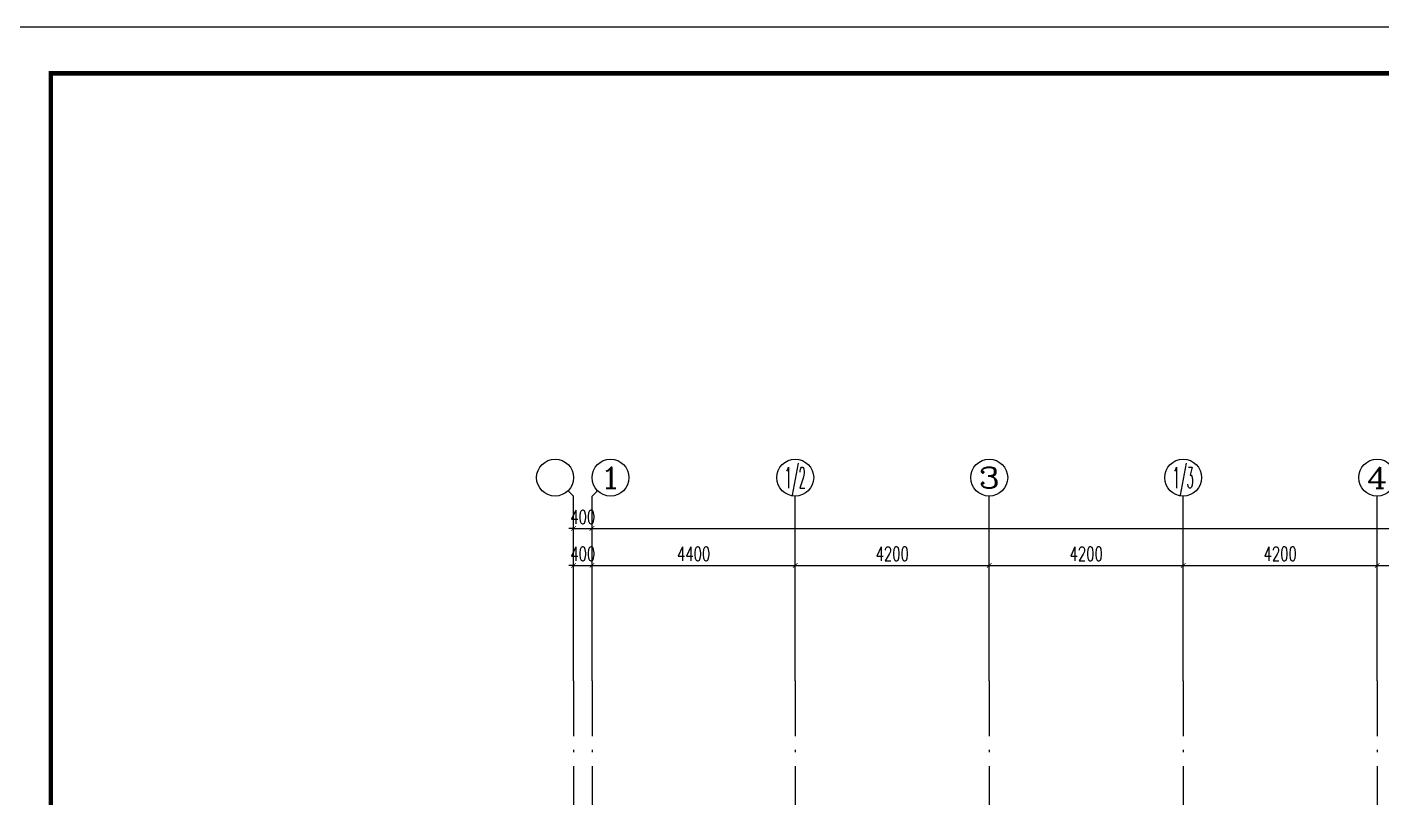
# Model space of a CAD drawing. Extents: x 169490 to 7584583, y -2399407 to 1374371.
# Drawn here: x 595764 to 625098, y 754243 to 770945 of the extents above; entities that cross this region are included whole.
import ezdxf
from ezdxf.enums import TextEntityAlignment as Align

# ---------------------------------------------------------------- set-up
doc = ezdxf.new("R2010")
doc.units = 0
doc.header["$LTSCALE"] = 100
doc.linetypes.add('D3轴线点划线', pattern=[18.5, 12, -3, 0.5, -3])
doc.layers.get('0').update_dxf_attribs({"linetype": 'CONTINUOUS'})
doc.layers.get('DEFPOINTS').update_dxf_attribs({"linetype": 'CONTINUOUS'})
for name, color, linetype in [('AXIS', 3, 'CONTINUOUS'), ('AXIS_TEXT', 4, 'CONTINUOUS'), ('C-AXIS(轴号)', 3, 'CONTINUOUS'), ('C-AXIS-T(字)', 7, 'CONTINUOUS'), ('C-DOTE', 8, 'D3轴线点划线'), ('图框', 140, 'CONTINUOUS')]:
    doc.layers.add(name, color=color, linetype=linetype)
doc.styles.add('_TCH_AXIS', font='COMPLEX', dxfattribs={"bigfont": 'GBCBIG'})
doc.styles.add('_TCH_DIM_T3', font='SIMPLEX.shx', dxfattribs={"width": 0.705882, "bigfont": 'GBCBIG.shx'})
doc.styles.add('COMPLEX', font='COMPLEX')
doc.dimstyles.new('_TCH_ARCH&&100', dxfattribs={"dimtxt": 297.5, "dimasz": 100, "dimexe": 250, "dimexo": 300, "dimgap": 100, "dimtad": 1, "dimdec": 0, "dimzin": 0, "dimdsep": 46, "dimtxsty": '_TCH_DIM_T3', "dimblk": 'ARCHTICK', "dimcen": 0.09, "dimclrt": 7, "dimazin": 2, "dimtfac": 1, "dimtdec": 0, "dimtix": 1, "dimtmove": 2, "dimatfit": 3, "dimfxl": 1, "dimtolj": 1, "dimtzin": 0, "dimarcsym": 0})

# ---------------------------------------------------------------- blocks, each defined once
blk = doc.blocks.new('_ARCHTICK')
at = {"const_width": 0.15}
blk.add_lwpolyline([(-0.5, -0.5), (0.5, 0.5)], dxfattribs=at)
blk = doc.blocks.new('*D2207')
at = {"layer": 'AXIS', "color": 0, "lineweight": -2, "transparency": 16777216}
for p, q in [((607996, 757082), (607996, 760332)), ((607996, 760082), (679896, 760082)), ((679896, 757082), (679896, 760332))]:
    blk.add_line(p, q, dxfattribs=at)
at = {"layer": 'DEFPOINTS', "color": 0, "transparency": 16777216}
for p in [(679896, 760082), (607996, 756782), (679896, 756782)]:
    blk.add_point(p, dxfattribs=at)
at = {"layer": 'AXIS', "color": 0, "lineweight": -2, "transparency": 16777216, "xscale": 100, "yscale": 100, "zscale": 100, "rotation": 180}
blk.add_blockref('_ARCHTICK', (607996, 760082), dxfattribs=at)
at = {"layer": 'AXIS', "color": 0, "lineweight": -2, "transparency": 16777216, "xscale": 100, "yscale": 100, "zscale": 100}
blk.add_blockref('_ARCHTICK', (679896, 760082), dxfattribs=at)
at = {"layer": 'AXIS', "color": 7, "transparency": 16777216, "insert": (643946, 760331), "char_height": 297.5, "attachment_point": 5, "style": '_TCH_DIM_T3'}
blk.add_mtext('\\A1;71900', dxfattribs=at)
blk = doc.blocks.new('*D2208')
at = {"layer": 'AXIS', "color": 0, "lineweight": -2, "transparency": 16777216}
for p, q in [((607596, 760082), (607496, 760082)), ((607596, 757082), (607596, 760332)), ((607596, 760082), (607996, 760082)), ((607996, 757082), (607996, 760332)), ((607996, 760082), (608096, 760082))]:
    blk.add_line(p, q, dxfattribs=at)
at = {"layer": 'DEFPOINTS', "color": 0, "transparency": 16777216}
for p in [(607996, 760082), (607596, 756782), (607996, 756782)]:
    blk.add_point(p, dxfattribs=at)
at = {"layer": 'AXIS', "color": 0, "lineweight": -2, "transparency": 16777216, "xscale": 100, "yscale": 100, "zscale": 100}
blk.add_blockref('_ARCHTICK', (607596, 760082), dxfattribs=at)
at = {"layer": 'AXIS', "color": 0, "lineweight": -2, "transparency": 16777216, "xscale": 100, "yscale": 100, "zscale": 100, "rotation": 180}
blk.add_blockref('_ARCHTICK', (607996, 760082), dxfattribs=at)
at = {"layer": 'AXIS', "color": 7, "transparency": 16777216, "insert": (607796, 760331), "char_height": 297.5, "attachment_point": 5, "style": '_TCH_DIM_T3'}
blk.add_mtext('\\A1;400', dxfattribs=at)
blk = doc.blocks.new('*D2209')
at = {"layer": 'AXIS', "color": 0, "lineweight": -2, "transparency": 16777216}
for p, q in [((607596, 757082), (607596, 759532)), ((607996, 757082), (607996, 759532)), ((607596, 759282), (607496, 759282)), ((607596, 759282), (607996, 759282)), ((607996, 759282), (608096, 759282))]:
    blk.add_line(p, q, dxfattribs=at)
at = {"layer": 'DEFPOINTS', "color": 0, "transparency": 16777216}
for p in [(607996, 759282), (607596, 756782), (607996, 756782)]:
    blk.add_point(p, dxfattribs=at)
at = {"layer": 'AXIS', "color": 0, "lineweight": -2, "transparency": 16777216, "xscale": 100, "yscale": 100, "zscale": 100}
blk.add_blockref('_ARCHTICK', (607596, 759282), dxfattribs=at)
at = {"layer": 'AXIS', "color": 0, "lineweight": -2, "transparency": 16777216, "xscale": 100, "yscale": 100, "zscale": 100, "rotation": 180}
blk.add_blockref('_ARCHTICK', (607996, 759282), dxfattribs=at)
at = {"layer": 'AXIS', "color": 7, "transparency": 16777216, "insert": (607796, 759531), "char_height": 297.5, "attachment_point": 5, "style": '_TCH_DIM_T3'}
blk.add_mtext('\\A1;400', dxfattribs=at)
blk = doc.blocks.new('*D2210')
at = {"layer": 'AXIS', "color": 0, "lineweight": -2, "transparency": 16777216}
for p, q in [((607996, 757082), (607996, 759532)), ((612396, 757082), (612396, 759532)), ((607996, 759282), (612396, 759282))]:
    blk.add_line(p, q, dxfattribs=at)
at = {"layer": 'DEFPOINTS', "color": 0, "transparency": 16777216}
for p in [(612396, 759282), (607996, 756782), (612396, 756782)]:
    blk.add_point(p, dxfattribs=at)
at = {"layer": 'AXIS', "color": 0, "lineweight": -2, "transparency": 16777216, "xscale": 100, "yscale": 100, "zscale": 100, "rotation": 180}
blk.add_blockref('_ARCHTICK', (607996, 759282), dxfattribs=at)
at = {"layer": 'AXIS', "color": 0, "lineweight": -2, "transparency": 16777216, "xscale": 100, "yscale": 100, "zscale": 100}
blk.add_blockref('_ARCHTICK', (612396, 759282), dxfattribs=at)
at = {"layer": 'AXIS', "color": 7, "transparency": 16777216, "insert": (610196, 759531), "char_height": 297.5, "attachment_point": 5, "style": '_TCH_DIM_T3'}
blk.add_mtext('\\A1;4400', dxfattribs=at)
blk = doc.blocks.new('*D2211')
at = {"layer": 'AXIS', "color": 0, "lineweight": -2, "transparency": 16777216}
for p, q in [((612396, 757082), (612396, 759532)), ((616596, 757082), (616596, 759532)), ((612396, 759282), (616596, 759282))]:
    blk.add_line(p, q, dxfattribs=at)
at = {"layer": 'DEFPOINTS', "color": 0, "transparency": 16777216}
for p in [(616596, 759282), (612396, 756782), (616596, 756782)]:
    blk.add_point(p, dxfattribs=at)
at = {"layer": 'AXIS', "color": 0, "lineweight": -2, "transparency": 16777216, "xscale": 100, "yscale": 100, "zscale": 100, "rotation": 180}
blk.add_blockref('_ARCHTICK', (612396, 759282), dxfattribs=at)
at = {"layer": 'AXIS', "color": 0, "lineweight": -2, "transparency": 16777216, "xscale": 100, "yscale": 100, "zscale": 100}
blk.add_blockref('_ARCHTICK', (616596, 759282), dxfattribs=at)
at = {"layer": 'AXIS', "color": 7, "transparency": 16777216, "insert": (614496, 759531), "char_height": 297.5, "attachment_point": 5, "style": '_TCH_DIM_T3'}
blk.add_mtext('\\A1;4200', dxfattribs=at)
blk = doc.blocks.new('*D2212')
at = {"layer": 'AXIS', "color": 0, "lineweight": -2, "transparency": 16777216}
for p, q in [((616596, 757082), (616596, 759532)), ((620796, 757082), (620796, 759532)), ((616596, 759282), (620796, 759282))]:
    blk.add_line(p, q, dxfattribs=at)
at = {"layer": 'DEFPOINTS', "color": 0, "transparency": 16777216}
for p in [(620796, 759282), (616596, 756782), (620796, 756782)]:
    blk.add_point(p, dxfattribs=at)
at = {"layer": 'AXIS', "color": 0, "lineweight": -2, "transparency": 16777216, "xscale": 100, "yscale": 100, "zscale": 100, "rotation": 180}
blk.add_blockref('_ARCHTICK', (616596, 759282), dxfattribs=at)
at = {"layer": 'AXIS', "color": 0, "lineweight": -2, "transparency": 16777216, "xscale": 100, "yscale": 100, "zscale": 100}
blk.add_blockref('_ARCHTICK', (620796, 759282), dxfattribs=at)
at = {"layer": 'AXIS', "color": 7, "transparency": 16777216, "insert": (618696, 759531), "char_height": 297.5, "attachment_point": 5, "style": '_TCH_DIM_T3'}
blk.add_mtext('\\A1;4200', dxfattribs=at)
blk = doc.blocks.new('*D2213')
at = {"layer": 'AXIS', "color": 0, "lineweight": -2, "transparency": 16777216}
for p, q in [((620796, 757082), (620796, 759532)), ((624996, 757082), (624996, 759532)), ((620796, 759282), (624996, 759282))]:
    blk.add_line(p, q, dxfattribs=at)
at = {"layer": 'DEFPOINTS', "color": 0, "transparency": 16777216}
for p in [(624996, 759282), (620796, 756782), (624996, 756782)]:
    blk.add_point(p, dxfattribs=at)
at = {"layer": 'AXIS', "color": 0, "lineweight": -2, "transparency": 16777216, "xscale": 100, "yscale": 100, "zscale": 100, "rotation": 180}
blk.add_blockref('_ARCHTICK', (620796, 759282), dxfattribs=at)
at = {"layer": 'AXIS', "color": 0, "lineweight": -2, "transparency": 16777216, "xscale": 100, "yscale": 100, "zscale": 100}
blk.add_blockref('_ARCHTICK', (624996, 759282), dxfattribs=at)
at = {"layer": 'AXIS', "color": 7, "transparency": 16777216, "insert": (622896, 759531), "char_height": 297.5, "attachment_point": 5, "style": '_TCH_DIM_T3'}
blk.add_mtext('\\A1;4200', dxfattribs=at)
blk = doc.blocks.new('*D2214')
at = {"layer": 'AXIS', "color": 0, "lineweight": -2, "transparency": 16777216}
for p, q in [((624996, 757082), (624996, 759532)), ((628796, 757082), (628796, 759532)), ((624996, 759282), (628796, 759282))]:
    blk.add_line(p, q, dxfattribs=at)
at = {"layer": 'DEFPOINTS', "color": 0, "transparency": 16777216}
for p in [(628796, 759282), (624996, 756782), (628796, 756782)]:
    blk.add_point(p, dxfattribs=at)
at = {"layer": 'AXIS', "color": 0, "lineweight": -2, "transparency": 16777216, "xscale": 100, "yscale": 100, "zscale": 100, "rotation": 180}
blk.add_blockref('_ARCHTICK', (624996, 759282), dxfattribs=at)
at = {"layer": 'AXIS', "color": 0, "lineweight": -2, "transparency": 16777216, "xscale": 100, "yscale": 100, "zscale": 100}
blk.add_blockref('_ARCHTICK', (628796, 759282), dxfattribs=at)
at = {"layer": 'AXIS', "color": 7, "transparency": 16777216, "insert": (626896, 759531), "char_height": 297.5, "attachment_point": 5, "style": '_TCH_DIM_T3'}
blk.add_mtext('\\A1;3800', dxfattribs=at)
blk = doc.blocks.new('_AXISO')
blk.add_circle((0, 0), 0.5)
at = {"layer": 'AXIS_TEXT', "style": 'COMPLEX', "width": 1.041667}
blk.add_attdef('A', text='', height=0.56, dxfattribs=at).set_placement((-0.25, -0.28), (0.25, -0.28), align=Align.FIT)

msp = doc.modelspace()

# ---------------------------------------------------------------- linework, layer by layer
at = {"ltscale": 10}
msp.add_lwpolyline([(690882.7, 769944.8), (596277.8, 769944.8), (596277.8, 712544.8), (690882.7, 712544.8)], close=True, dxfattribs=at)
at = {"layer": 'C-AXIS(轴号)'}
for p, q in [((607478.6, 760899.5), (607595.7, 760782.3)), ((607595.7, 756782.3), (607595.7, 760782.3)), ((608112.9, 760899.5), (607995.7, 760782.3)), ((607995.7, 756782.3), (607995.7, 760782.3)), ((612395.7, 756782.3), (612395.7, 760782.3)), ((616595.7, 756782.3), (616595.7, 760782.3)), ((620795.7, 756782.3), (620795.7, 760782.3)), ((624995.7, 756782.3), (624995.7, 760782.3))]:
    msp.add_line(p, q, dxfattribs=at)
at = {"layer": 'C-DOTE'}
for p, q in [((607595.7, 756782.3), (607595.7, 732082.3)), ((607995.7, 756782.3), (607995.7, 732082.3)), ((612395.7, 756782.3), (612395.7, 744382.3)), ((616595.7, 756782.3), (616595.7, 732082.3)), ((620795.7, 756782.3), (620795.7, 732082.3)), ((624995.7, 756782.3), (624995.7, 732082.3))]:
    msp.add_line(p, q, dxfattribs=at)
at = {"layer": '图框'}
msp.add_lwpolyline([(593777.8, 711544.8), (698877.8, 711544.8), (698877.8, 770944.8), (593777.8, 770944.8)], close=True, dxfattribs=at)
at = {"layer": '图框', "const_width": 100}
msp.add_lwpolyline([(596277.8, 712544.8), (697877.8, 712544.8), (697877.8, 769944.8), (596277.8, 769944.8)], close=True, dxfattribs=at)

# ---------------------------------------------------------------- block references
at = {"layer": 'C-AXIS(轴号)', "xscale": 800, "yscale": 800, "zscale": 800}
msp.add_blockref('_AXISO', (607195.7, 761182.3), dxfattribs=at)
at = {"layer": 'C-AXIS(轴号)'}
ref = msp.add_blockref('_AXISO', (608395.7, 761182.3), dxfattribs=dict(at, xscale=800, yscale=800, zscale=800))
ref.add_attrib('A', '1', dxfattribs={"layer": 'C-AXIS-T(字)', "height": 452.5, "style": '_TCH_AXIS', "width": 2.333333}).set_placement((608169.4, 760956), (608622, 760956), align=Align.FIT)
ref = msp.add_blockref('_AXISO', (612395.7, 761182.3), dxfattribs=dict(at, xscale=800, yscale=800, zscale=800))
ref.add_attrib('A', '1/2', dxfattribs={"layer": 'C-AXIS-T(字)', "height": 452.55, "style": '_TCH_AXIS', "width": 0.411765}).set_placement((612169.4, 760956), (612622, 760956), align=Align.FIT)
ref = msp.add_blockref('_AXISO', (616595.7, 761182.3), dxfattribs=dict(at, xscale=800, yscale=800, zscale=800))
ref.add_attrib('A', '3', dxfattribs={"layer": 'C-AXIS-T(字)', "height": 452.5, "style": '_TCH_AXIS', "width": 1.5}).set_placement((616369.4, 760956), (616822, 760956), align=Align.FIT)
ref = msp.add_blockref('_AXISO', (620795.7, 761182.3), dxfattribs=dict(at, xscale=800, yscale=800, zscale=800))
ref.add_attrib('A', '1/3', dxfattribs={"layer": 'C-AXIS-T(字)', "height": 452.55, "style": '_TCH_AXIS', "width": 0.411765}).set_placement((620569.4, 760956), (621022, 760956), align=Align.FIT)
ref = msp.add_blockref('_AXISO', (624995.7, 761182.3), dxfattribs=dict(at, xscale=800, yscale=800, zscale=800))
ref.add_attrib('A', '4', dxfattribs={"layer": 'C-AXIS-T(字)', "height": 452.5, "style": '_TCH_AXIS', "width": 1.3125}).set_placement((624769.4, 760956), (625222, 760956), align=Align.FIT)

# ---------------------------------------------------------------- dimensions: what is measured, and where the dimension line sits
at = {"layer": 'AXIS'}
for p1, p2, distance, picture, middle in [((607595.7, 756782.3), (607995.7, 756782.3), 3300, '*D2208', (607795.7, 760331)), ((607995.7, 756782.3), (679895.7, 756782.3), 3300, '*D2207', (643945.7, 760331)), ((607595.7, 756782.3), (607995.7, 756782.3), 2500, '*D2209', (607795.7, 759531)), ((607995.7, 756782.3), (612395.7, 756782.3), 2500, '*D2210', (610195.7, 759531)), ((612395.7, 756782.3), (616595.7, 756782.3), 2500, '*D2211', (614495.7, 759531)), ((616595.7, 756782.3), (620795.7, 756782.3), 2500, '*D2212', (618695.7, 759531)), ((620795.7, 756782.3), (624995.7, 756782.3), 2500, '*D2213', (622895.7, 759531)), ((624995.7, 756782.3), (628795.7, 756782.3), 2500, '*D2214', (626895.7, 759531))]:
    dim = msp.add_aligned_dim(p1=p1, p2=p2, distance=distance, dimstyle='_TCH_ARCH&&100', dxfattribs=at)
    dim.commit()
    dim.dimension.update_dxf_attribs({"geometry": picture, "text_midpoint": middle})

doc.saveas('drawing.dxf')
